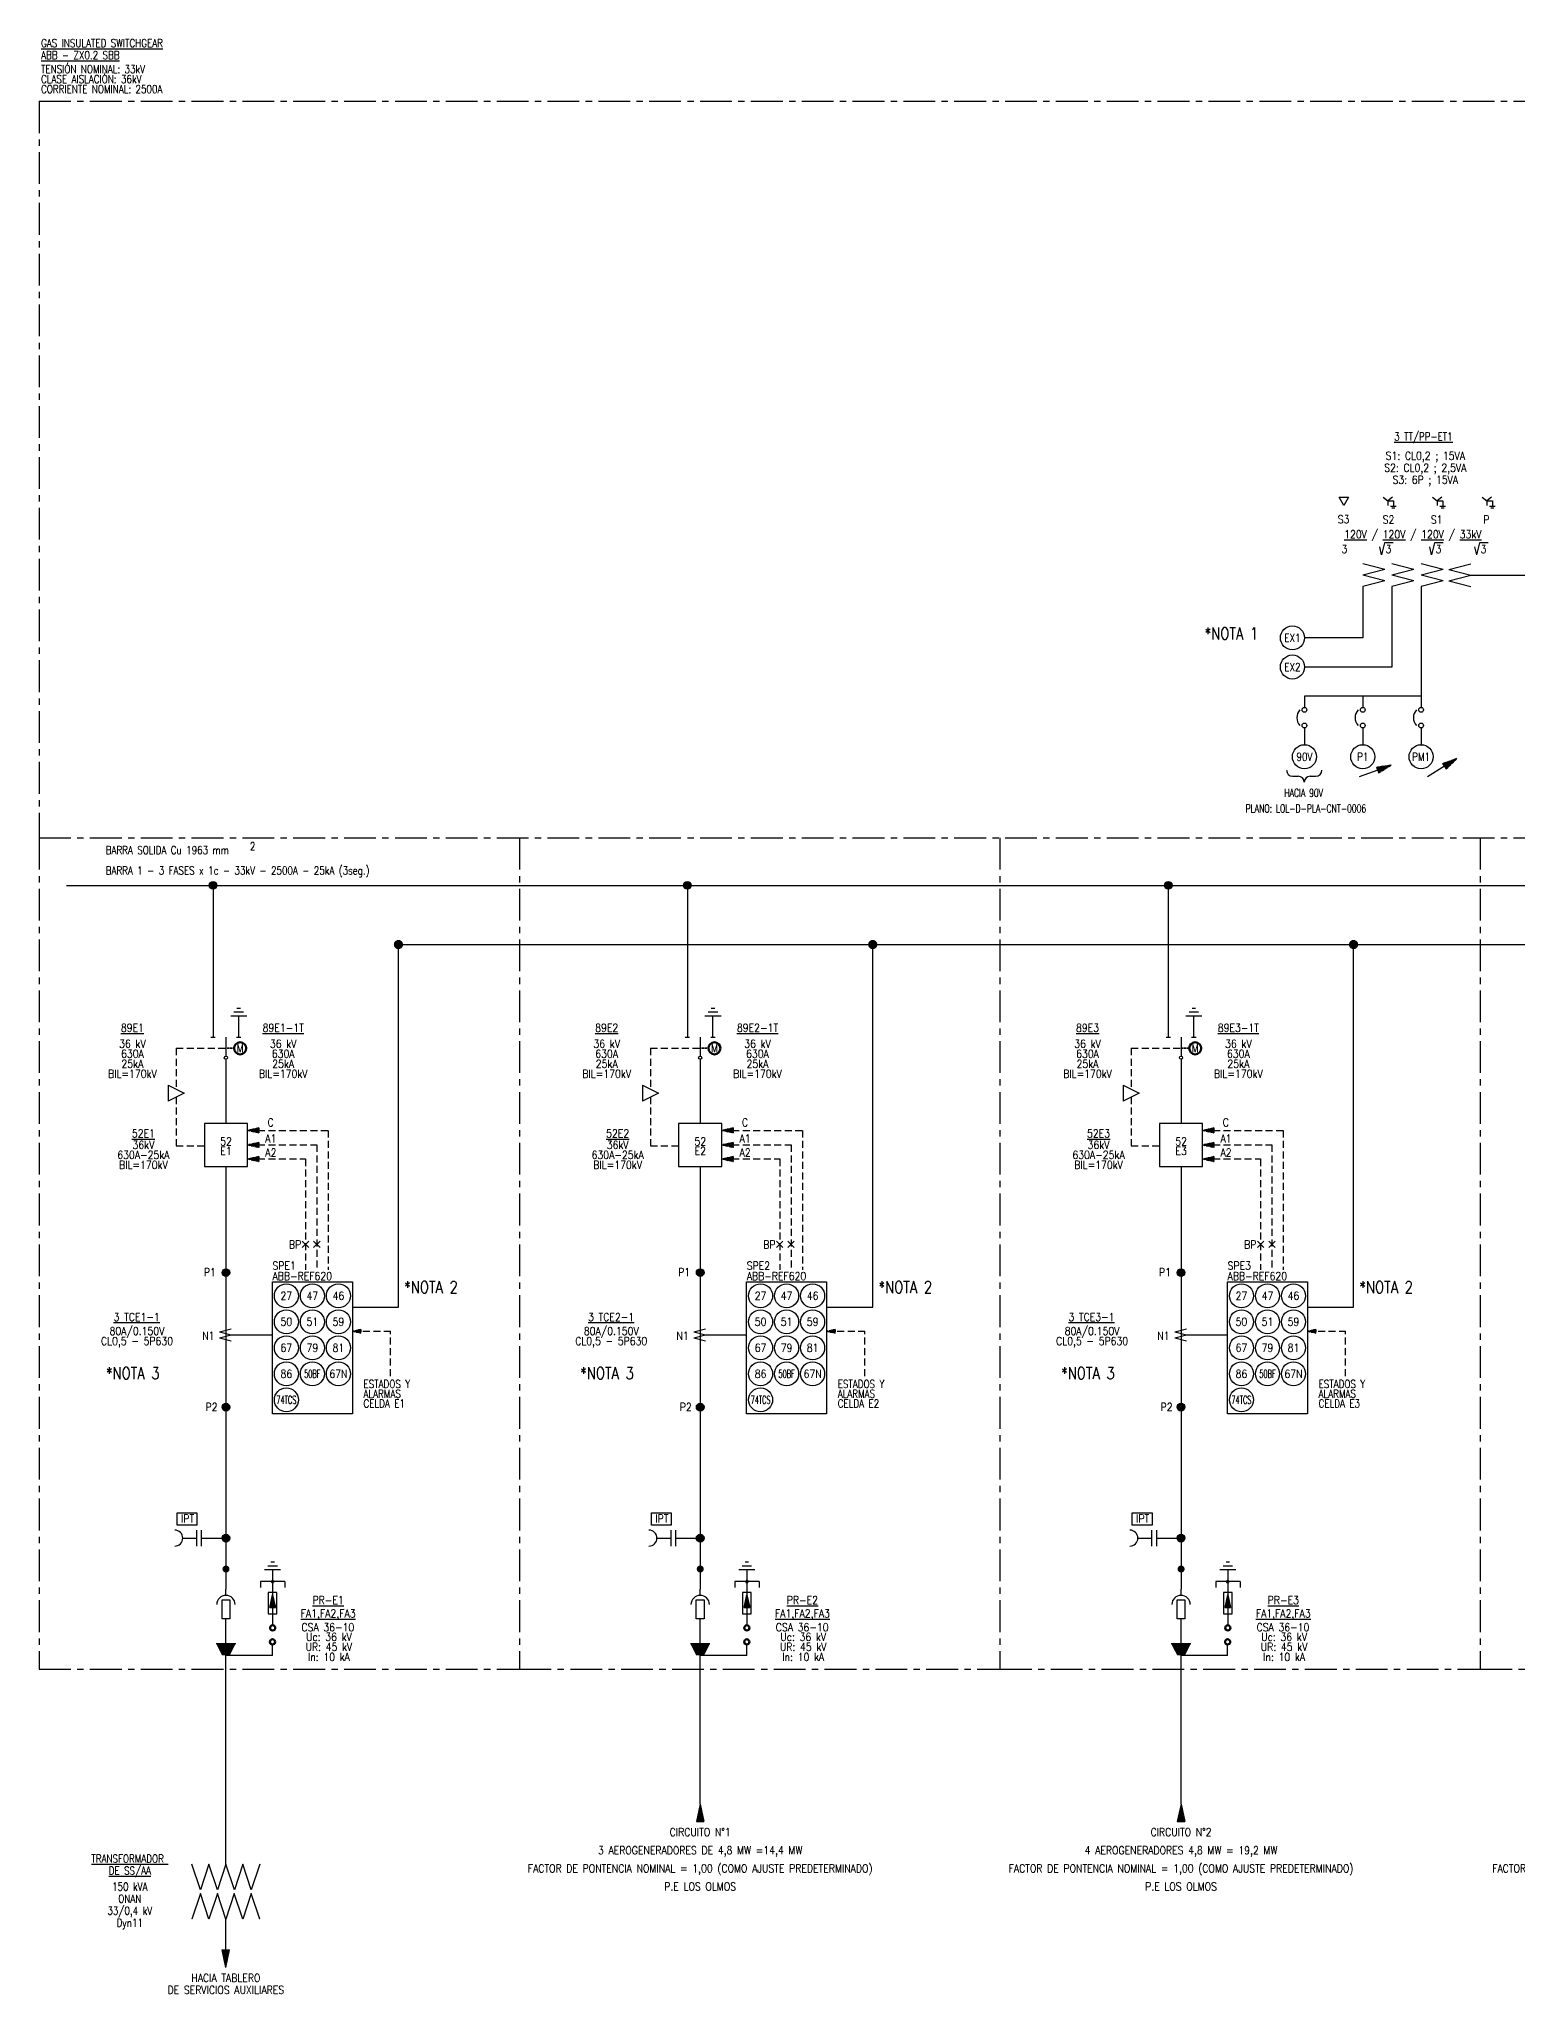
# Model space of a CAD drawing. Header units: millimetres. Extents: x 235627 to 238135, y 101989 to 102524.
# Drawn here: x 237295.4 to 237664.8, y 101988.7 to 102477.2 of the extents above; entities that cross this region are included whole.
import ezdxf
from ezdxf.enums import TextEntityAlignment as Align

# ---------------------------------------------------------------- set-up
doc = ezdxf.new("R2010")
doc.units = ezdxf.units.MM
doc.linetypes.add('CENTER', pattern=[50.8, 31.75, -6.35, 6.35, -6.35])
doc.linetypes.add('HIDDEN', pattern=[0.375, 0.25, -0.125])
for name, color, linetype in [('01-Formato', 4, 'Continuous'), ('02 TITULOS', 3, 'Continuous'), ('03 TEXTOS', 7, 'Continuous'), ('Cable', 1, 'Continuous'), ('DATOS', 3, 'Continuous'), ('E-Nivel-066Kv', 52, 'Continuous'), ('EL-Simbolos', 3, 'Continuous'), ('SEÑAL', 1, 'HIDDEN'), ('T-Perímetros', 7, 'Continuous'), ('TEXTO 1', 1, 'Continuous')]:
    doc.layers.add(name, color=color, linetype=linetype)
doc.layers.add('E_TIP', color=3, linetype='Continuous', lineweight=35)
doc.layers.add('EL-Nivel-220Kv', color=84, linetype='Continuous', lineweight=60)
doc.styles.add('ROMANS', font='romans.shx', dxfattribs={"width": 0.8, "height": 2})

# ---------------------------------------------------------------- blocks, each defined once
blk = doc.blocks.new('Flecha')
blk.add_hatch(color=256).paths.add_polyline_path([(0, 1.66), (-0.36, 0), (0.36, 0)])
for p, q in [((0, 1.66), (-0.36, 0)), ((-0.36, 0), (0.36, 0)), ((0, 1.66), (0.36, 0))]:
    blk.add_line(p, q)
blk = doc.blocks.new('InterruptorUni')
blk.add_lwpolyline([(-7.67, -7.92), (7.33, -7.92), (7.33, 7.08), (-7.67, 7.08)], close=True)

msp = doc.modelspace()

# ---------------------------------------------------------------- hatches: boundary and pattern name
at = {"linetype": 'HIDDEN', "ltscale": 2.5}
for points in [[(237347.45, 102204.48), (237350.28, 102203.86), (237350.28, 102205.09)], [(237465.92, 102204.48), (237468.75, 102203.86), (237468.75, 102205.09)], [(237586.03, 102204.48), (237588.86, 102203.86), (237588.86, 102205.09)], [(237347.45, 102200.85), (237350.28, 102200.23), (237350.28, 102201.45)], [(237347.45, 102197.33), (237350.28, 102196.71), (237350.28, 102197.93)], [(237465.92, 102200.85), (237468.75, 102200.23), (237468.75, 102201.45)], [(237465.92, 102197.33), (237468.75, 102196.71), (237468.75, 102197.93)], [(237586.03, 102200.85), (237588.86, 102200.23), (237588.86, 102201.45)], [(237586.03, 102197.33), (237588.86, 102196.71), (237588.86, 102197.93)], [(237373.68, 102154.29), (237375.8, 102153.82), (237375.8, 102154.74)], [(237492.14, 102154.29), (237494.26, 102153.82), (237494.26, 102154.74)], [(237492.14, 102154.29), (237494.26, 102153.82), (237494.26, 102154.74)], [(237612.25, 102154.29), (237614.37, 102153.82), (237614.37, 102154.74)], [(237612.25, 102154.29), (237614.37, 102153.82), (237614.37, 102154.74)]]:
    msp.add_hatch(color=1, dxfattribs=at).paths.add_polyline_path(points)
at = {"layer": 'EL-Simbolos'}
h = msp.add_hatch(color=256, dxfattribs=at)
h.dxf.hatch_style = 1
h.paths.add_polyline_path([(237337.92, 102265.71), (237339.84, 102265.71, 1)])
h.paths.add_polyline_path([(237339.84, 102265.71), (237337.92, 102265.71, 1)])
h = msp.add_hatch(color=256, dxfattribs=at)
h.dxf.hatch_style = 1
h.paths.add_polyline_path([(237456.39, 102265.71), (237458.31, 102265.71, 1)])
h.paths.add_polyline_path([(237458.31, 102265.71), (237456.39, 102265.71, 1)])
h = msp.add_hatch(color=256, dxfattribs=at)
h.dxf.hatch_style = 1
h.paths.add_polyline_path([(237576.5, 102265.71), (237578.42, 102265.71, 1)])
h.paths.add_polyline_path([(237578.42, 102265.71), (237576.5, 102265.71, 1)])
h = msp.add_hatch(color=256, dxfattribs=at)
h.dxf.hatch_style = 1
h.paths.add_polyline_path([(237341.12, 102168.95), (237343.04, 102168.95, 1)])
h.paths.add_polyline_path([(237343.04, 102168.95), (237341.12, 102168.95, 1)])
h = msp.add_hatch(color=256, dxfattribs=at)
h.dxf.hatch_style = 1
h.paths.add_polyline_path([(237459.59, 102168.95), (237461.51, 102168.95, 1)])
h.paths.add_polyline_path([(237461.51, 102168.95), (237459.59, 102168.95, 1)])
h = msp.add_hatch(color=256, dxfattribs=at)
h.dxf.hatch_style = 1
h.paths.add_polyline_path([(237579.7, 102168.95), (237581.62, 102168.95, 1)])
h.paths.add_polyline_path([(237581.62, 102168.95), (237579.7, 102168.95, 1)])
h = msp.add_hatch(color=256, dxfattribs=at)
h.dxf.hatch_style = 1
h.paths.add_polyline_path([(237341.12, 102135.32), (237343.04, 102135.32, 1)])
h.paths.add_polyline_path([(237343.04, 102135.32), (237341.12, 102135.32, 1)])
h = msp.add_hatch(color=256, dxfattribs=at)
h.dxf.hatch_style = 1
h.paths.add_polyline_path([(237459.59, 102135.32), (237461.51, 102135.32, 1)])
h.paths.add_polyline_path([(237461.51, 102135.32), (237459.59, 102135.32, 1)])
h = msp.add_hatch(color=256, dxfattribs=at)
h.dxf.hatch_style = 1
h.paths.add_polyline_path([(237579.7, 102135.32), (237581.62, 102135.32, 1)])
h.paths.add_polyline_path([(237581.62, 102135.32), (237579.7, 102135.32, 1)])
h = msp.add_hatch(color=256, dxfattribs=at)
h.dxf.hatch_style = 1
h.paths.add_polyline_path([(237341.12, 102102.59), (237343.04, 102102.59, 1)])
h.paths.add_polyline_path([(237343.04, 102102.59), (237341.12, 102102.59, 1)])
h = msp.add_hatch(color=256, dxfattribs=at)
h.dxf.hatch_style = 1
h.paths.add_polyline_path([(237459.59, 102102.59), (237461.51, 102102.59, 1)])
h.paths.add_polyline_path([(237461.51, 102102.59), (237459.59, 102102.59, 1)])
h = msp.add_hatch(color=256, dxfattribs=at)
h.dxf.hatch_style = 1
h.paths.add_polyline_path([(237579.7, 102102.59), (237581.62, 102102.59, 1)])
h.paths.add_polyline_path([(237581.62, 102102.59), (237579.7, 102102.59, 1)])
h = msp.add_hatch(color=256, dxfattribs=at)
h.dxf.hatch_style = 1
edge = h.paths.add_edge_path()
edge.add_arc((237342.1, 102094.87), 0.886, 180, 540)
h = msp.add_hatch(color=256, dxfattribs=at)
h.dxf.hatch_style = 1
edge = h.paths.add_edge_path()
edge.add_arc((237460.57, 102094.87), 0.886, 180, 540)
h = msp.add_hatch(color=256, dxfattribs=at)
h.dxf.hatch_style = 1
edge = h.paths.add_edge_path()
edge.add_arc((237580.68, 102094.87), 0.886, 180, 540)
for points in [[(237353.76, 102088.45), (237354.46, 102085.25), (237353.07, 102085.25)], [(237472.22, 102088.45), (237472.93, 102085.25), (237471.54, 102085.25)], [(237592.33, 102088.45), (237593.04, 102085.25), (237591.65, 102085.25)]]:
    msp.add_hatch(color=256, dxfattribs=at).paths.add_polyline_path(points)
h = msp.add_hatch(color=256, dxfattribs=at)
h.dxf.hatch_style = 1
h.paths.add_polyline_path([(237343.05, 102073.28), (237341.11, 102073.28), (237339.63, 102076.22), (237344.52, 102076.22)])
h = msp.add_hatch(color=256, dxfattribs=at)
h.dxf.hatch_style = 1
h.paths.add_polyline_path([(237461.51, 102073.28), (237459.58, 102073.28), (237458.1, 102076.22), (237462.99, 102076.22)])
h = msp.add_hatch(color=256, dxfattribs=at)
h.dxf.hatch_style = 1
h.paths.add_polyline_path([(237581.62, 102073.28), (237579.69, 102073.28), (237578.21, 102076.22), (237583.1, 102076.22)])
at = {"layer": 'SEÑAL', "linetype": 'HIDDEN', "ltscale": 2.5}
for points in [[(237633.15, 102295.73), (237629.56, 102295.24), (237630.09, 102293.8)], [(237649.48, 102297.37), (237646.08, 102296.14), (237646.9, 102294.84)]]:
    msp.add_hatch(color=1, dxfattribs=at).paths.add_polyline_path(points)

# ---------------------------------------------------------------- linework, layer by layer
at = {"color": 1, "linetype": 'HIDDEN', "ltscale": 2.5}
for points in [[(237347.45, 102204.48), (237350.28, 102203.86), (237350.28, 102205.09), (237347.45, 102204.48)], [(237350.28, 102203.86), (237347.45, 102204.48), (237350.28, 102205.09), (237350.28, 102203.86)], [(237465.92, 102204.48), (237468.75, 102203.86), (237468.75, 102205.09), (237465.92, 102204.48)], [(237468.75, 102203.86), (237465.92, 102204.48), (237468.75, 102205.09), (237468.75, 102203.86)], [(237586.03, 102204.48), (237588.86, 102203.86), (237588.86, 102205.09), (237586.03, 102204.48)], [(237588.86, 102203.86), (237586.03, 102204.48), (237588.86, 102205.09), (237588.86, 102203.86)], [(237347.45, 102200.85), (237350.28, 102200.23), (237350.28, 102201.45), (237347.45, 102200.85)], [(237350.28, 102200.23), (237347.45, 102200.85), (237350.28, 102201.45), (237350.28, 102200.23)], [(237347.45, 102197.33), (237350.28, 102196.71), (237350.28, 102197.93), (237347.45, 102197.33)], [(237350.28, 102196.71), (237347.45, 102197.33), (237350.28, 102197.93), (237350.28, 102196.71)], [(237465.92, 102200.85), (237468.75, 102200.23), (237468.75, 102201.45), (237465.92, 102200.85)], [(237468.75, 102200.23), (237465.92, 102200.85), (237468.75, 102201.45), (237468.75, 102200.23)], [(237465.92, 102197.33), (237468.75, 102196.71), (237468.75, 102197.93), (237465.92, 102197.33)], [(237468.75, 102196.71), (237465.92, 102197.33), (237468.75, 102197.93), (237468.75, 102196.71)], [(237586.03, 102200.85), (237588.86, 102200.23), (237588.86, 102201.45), (237586.03, 102200.85)], [(237588.86, 102200.23), (237586.03, 102200.85), (237588.86, 102201.45), (237588.86, 102200.23)], [(237586.03, 102197.33), (237588.86, 102196.71), (237588.86, 102197.93), (237586.03, 102197.33)], [(237588.86, 102196.71), (237586.03, 102197.33), (237588.86, 102197.93), (237588.86, 102196.71)], [(237373.68, 102154.29), (237375.8, 102153.82), (237375.8, 102154.74), (237373.68, 102154.29)], [(237375.8, 102153.82), (237373.68, 102154.29), (237375.8, 102154.74), (237375.8, 102153.82)], [(237492.14, 102154.29), (237494.26, 102153.82), (237494.26, 102154.74), (237492.14, 102154.29)], [(237494.26, 102153.82), (237492.14, 102154.29), (237494.26, 102154.74), (237494.26, 102153.82)], [(237492.14, 102154.29), (237494.26, 102153.82), (237494.26, 102154.74), (237492.14, 102154.29)], [(237494.26, 102153.82), (237492.14, 102154.29), (237494.26, 102154.74), (237494.26, 102153.82)], [(237612.25, 102154.29), (237614.37, 102153.82), (237614.37, 102154.74), (237612.25, 102154.29)], [(237614.37, 102153.82), (237612.25, 102154.29), (237614.37, 102154.74), (237614.37, 102153.82)], [(237612.25, 102154.29), (237614.37, 102153.82), (237614.37, 102154.74), (237612.25, 102154.29)], [(237614.37, 102153.82), (237612.25, 102154.29), (237614.37, 102154.74), (237614.37, 102153.82)]]:
    msp.add_lwpolyline(points, dxfattribs=at)
at = {"layer": '01-Formato'}
for p, q in [((237608.52, 102292.98), (237609.94, 102292.98)), ((237612.94, 102292.98), (237614.37, 102292.98))]:
    msp.add_line(p, q, dxfattribs=at)
for centre, start, end in [((237608.52, 102294.48), 180, 270), ((237609.94, 102291.48), 0, 90), ((237612.94, 102291.48), 90, 180), ((237614.37, 102294.48), 270, 0)]:
    msp.add_arc(centre, 1.5, start, end, dxfattribs=at)
at = {"layer": '03 TEXTOS'}
for p, q in [((237630.76, 102348.32), (237630.28, 102350.34)), ((237631.5, 102351.31), (237630.75, 102348.32)), ((237633.65, 102351.31), (237631.5, 102351.31)), ((237643.26, 102348.32), (237642.78, 102350.34)), ((237644, 102351.31), (237643.25, 102348.32)), ((237646.15, 102351.31), (237644, 102351.31)), ((237654.51, 102348.32), (237654.03, 102350.34)), ((237655.25, 102351.31), (237654.5, 102348.32)), ((237657.4, 102351.31), (237655.25, 102351.31))]:
    msp.add_line(p, q, dxfattribs=at)
at = {"layer": 'Cable', "linetype": 'ByBlock'}
for p, q in [((237620.15, 102362.73), (237622.47, 102362.74)), ((237621.31, 102360.61), (237620.15, 102362.73)), ((237622.47, 102362.74), (237621.31, 102360.61)), ((237626.05, 102340.39), (237626.05, 102327.55)), ((237633.33, 102340.39), (237633.33, 102320.27)), ((237640.62, 102340.39), (237640.62, 102310.16)), ((237626.05, 102327.55), (237611.48, 102327.55)), ((237633.33, 102320.27), (237611.48, 102320.27)), ((237640.62, 102312.98), (237611.48, 102312.98)), ((237611.48, 102312.98), (237611.48, 102310.16)), ((237626.05, 102312.98), (237626.05, 102310.16)), ((237611.48, 102305.06), (237611.48, 102300.85)), ((237626.05, 102305.06), (237626.05, 102300.85)), ((237640.62, 102305.06), (237640.62, 102300.85)), ((237385.18, 102250.92), (238095.96, 102250.92)), ((237385.18, 102160.29), (237385.18, 102250.92)), ((237503.64, 102160.29), (237503.64, 102250.92)), ((237623.75, 102160.29), (237623.75, 102250.92)), ((237373.68, 102160.29), (237385.18, 102160.29)), ((237492.14, 102160.29), (237503.64, 102160.29)), ((237612.25, 102160.29), (237623.75, 102160.29)), ((237343.42, 102153.41), (237353.68, 102153.41)), ((237461.89, 102153.41), (237472.14, 102153.41)), ((237582, 102153.41), (237592.25, 102153.41))]:
    msp.add_line(p, q, dxfattribs=at)
at = {"layer": 'Cable'}
for p, q in [((237632.29, 102361.79), (237632.29, 102360.61)), ((237632.29, 102361.79), (237633.69, 102361.79)), ((237632.95, 102360.45), (237634.43, 102360.45)), ((237633.33, 102360.07), (237634.05, 102360.07)), ((237633.69, 102361.79), (237633.69, 102360.45)), ((237644.62, 102361.79), (237644.62, 102360.61)), ((237644.62, 102361.79), (237646.02, 102361.79)), ((237645.29, 102360.45), (237646.76, 102360.45)), ((237645.66, 102360.07), (237646.39, 102360.07)), ((237646.02, 102361.79), (237646.02, 102360.45)), ((237657.01, 102361.79), (237657.01, 102360.61)), ((237657.01, 102361.79), (237658.42, 102361.79)), ((237657.68, 102360.45), (237659.15, 102360.45)), ((237658.05, 102360.07), (237658.78, 102360.07)), ((237658.42, 102361.79), (237658.42, 102360.45))]:
    msp.add_line(p, q, dxfattribs=at)
at = {"layer": 'Cable', "linetype": 'HIDDEN', "lineweight": 35}
for p, q in [((237344.12, 102224.99), (237342.08, 102224.99)), ((237462.59, 102224.99), (237460.55, 102224.99)), ((237582.7, 102224.99), (237580.66, 102224.99))]:
    msp.add_line(p, q, dxfattribs=at)
at = {"layer": 'Cable'}
for points in [[(237631.13, 102362.73), (237632.29, 102361.79)], [(237633.45, 102362.74), (237632.29, 102361.79)], [(237643.46, 102362.73), (237644.62, 102361.79)], [(237645.78, 102362.74), (237644.62, 102361.79)], [(237655.85, 102362.73), (237657.01, 102361.79)], [(237658.18, 102362.74), (237657.01, 102361.79)]]:
    msp.add_lwpolyline(points, dxfattribs=at)
at = {"layer": 'E-Nivel-066Kv'}
for p, q in [((237653.04, 102343.21), (237730.65, 102343.21)), ((237353.76, 102094.67), (237353.76, 102088.98)), ((237472.22, 102094.67), (237472.22, 102088.98)), ((237592.33, 102094.67), (237592.33, 102088.98)), ((237353.76, 102088.98), (237353.76, 102083.66)), ((237472.22, 102088.98), (237472.22, 102083.66)), ((237592.33, 102088.98), (237592.33, 102083.66)), ((237353.76, 102083.66), (237353.76, 102080.82)), ((237472.22, 102083.66), (237472.22, 102080.82)), ((237592.33, 102083.66), (237592.33, 102080.82)), ((237353.72, 102073.24), (237342.08, 102073.24)), ((237472.19, 102073.24), (237460.55, 102073.24)), ((237592.3, 102073.24), (237580.66, 102073.24))]:
    msp.add_line(p, q, dxfattribs=at)
at = {"layer": 'E-Nivel-066Kv', "color": 5}
msp.add_line((237302.25, 102265.71), (238122.38, 102265.71), dxfattribs=at)
at = {"layer": 'E-Nivel-066Kv', "lineweight": 30}
for p, q in [((237338.88, 102265.71), (237338.88, 102227.77)), ((237457.35, 102265.71), (237457.35, 102227.77)), ((237577.46, 102265.71), (237577.46, 102227.77)), ((237345.28, 102227.77), (237345.28, 102233.03)), ((237463.75, 102227.77), (237463.75, 102233.03)), ((237583.86, 102227.77), (237583.86, 102233.03)), ((237342.08, 102227.77), (237342.08, 102223.05)), ((237460.55, 102227.77), (237460.55, 102223.05)), ((237580.66, 102227.77), (237580.66, 102223.05)), ((237342.08, 102222.26), (237342.08, 102206.22)), ((237460.55, 102222.26), (237460.55, 102206.22)), ((237580.66, 102222.26), (237580.66, 102206.22))]:
    msp.add_line(p, q, dxfattribs=at)
at = {"layer": 'E-Nivel-066Kv', "ltscale": 0.25}
for p, q in [((237342.08, 102195.47), (237342.08, 102089.88)), ((237460.55, 102195.47), (237460.55, 102089.88)), ((237580.66, 102195.47), (237580.66, 102089.88)), ((237342.08, 102021.1), (237342.08, 102082.43)), ((237460.55, 102036.13), (237460.55, 102082.43)), ((237580.66, 102036.13), (237580.66, 102082.43)), ((237353.72, 102073.24), (237353.72, 102076.02)), ((237472.19, 102073.24), (237472.19, 102076.02)), ((237592.3, 102073.24), (237592.3, 102076.02)), ((237342.07, 101999.7), (237342.07, 102007.41))]:
    msp.add_line(p, q, dxfattribs=at)
at = {"layer": 'E-Nivel-066Kv', "lineweight": 30}
for points in [[(237338.34, 102227.77), (237339.42, 102227.77)], [(237344.74, 102227.77), (237345.82, 102227.77)], [(237456.8, 102227.77), (237457.89, 102227.77)], [(237463.2, 102227.77), (237464.29, 102227.77)], [(237576.91, 102227.77), (237578, 102227.77)], [(237583.31, 102227.77), (237584.4, 102227.77)]]:
    msp.add_lwpolyline(points, dxfattribs=at)
at = {"layer": 'E-Nivel-066Kv'}
for points in [[(237331.29, 102102.59), (237334.74, 102102.59)], [(237335.94, 102102.59), (237342.08, 102102.59)], [(237449.76, 102102.59), (237453.2, 102102.59)], [(237454.4, 102102.59), (237460.55, 102102.59)], [(237569.87, 102102.59), (237573.31, 102102.59)], [(237574.51, 102102.59), (237580.66, 102102.59)]]:
    msp.add_lwpolyline(points, dxfattribs=at)
at = {"layer": 'E-Nivel-066Kv', "lineweight": 30}
for centre in [(237342.08, 102222.65), (237460.55, 102222.65), (237580.66, 102222.65)]:
    msp.add_circle(centre, 0.393, dxfattribs=at)
at = {"layer": 'E_TIP', "linetype": 'ByBlock'}
msp.add_line((237611.44, 102291.85), (237611.44, 102291.85), dxfattribs=at)
at = {"layer": 'EL-Nivel-220Kv', "flags": 128}
for points in [[(237353.76, 102091.96, -1), (237353.76, 102091.51, -1)], [(237472.22, 102091.96, -1), (237472.22, 102091.51, -1)], [(237592.33, 102091.96, -1), (237592.33, 102091.51, -1)]]:
    msp.add_lwpolyline(points, format="xyb", close=True, dxfattribs=at)
at = {"layer": 'EL-Nivel-220Kv'}
for centre in [(237353.76, 102080.17), (237472.22, 102080.17), (237592.33, 102080.17), (237353.72, 102076.67), (237472.19, 102076.67), (237592.3, 102076.67)]:
    msp.add_circle(centre, 0.649, dxfattribs=at)
at = {"layer": 'EL-Simbolos'}
for p, q in [((237631.53, 102344.61), (237626.05, 102346.02)), ((237631.53, 102344.61), (237626.05, 102343.21)), ((237638.82, 102344.61), (237633.33, 102346.02)), ((237638.82, 102344.61), (237633.33, 102343.21)), ((237646.1, 102344.61), (237640.62, 102346.02)), ((237646.1, 102344.61), (237640.62, 102343.21)), ((237647.55, 102344.61), (237653.04, 102346.02)), ((237647.55, 102344.61), (237653.04, 102343.21)), ((237631.53, 102341.8), (237626.05, 102343.21)), ((237631.53, 102341.8), (237626.05, 102340.39)), ((237638.82, 102341.8), (237633.33, 102343.21)), ((237638.82, 102341.8), (237633.33, 102340.39)), ((237646.1, 102341.8), (237640.62, 102343.21)), ((237646.1, 102341.8), (237640.62, 102340.39)), ((237647.55, 102341.8), (237653.04, 102343.21)), ((237647.55, 102341.8), (237653.04, 102340.39)), ((237327.66, 102215.81), (237331.66, 102213.81)), ((237331.66, 102213.81), (237327.66, 102211.81)), ((237446.12, 102215.81), (237450.12, 102213.81)), ((237450.12, 102213.81), (237446.12, 102211.81)), ((237566.23, 102215.81), (237570.23, 102213.81)), ((237570.23, 102213.81), (237566.23, 102211.81)), ((237361.15, 102175.18), (237362.76, 102176.8)), ((237362.76, 102175.18), (237361.15, 102176.8)), ((237363.98, 102175.18), (237365.6, 102176.8)), ((237365.6, 102175.18), (237363.98, 102176.8)), ((237479.61, 102175.18), (237481.23, 102176.8)), ((237481.23, 102175.18), (237479.61, 102176.8)), ((237482.45, 102175.18), (237484.06, 102176.8)), ((237484.06, 102175.18), (237482.45, 102176.8)), ((237599.72, 102175.18), (237601.34, 102176.8)), ((237601.34, 102175.18), (237599.72, 102176.8)), ((237602.56, 102175.18), (237604.17, 102176.8)), ((237604.17, 102175.18), (237602.56, 102176.8)), ((237340.5, 102154.16), (237343.42, 102154.91)), ((237340.5, 102154.16), (237343.42, 102153.41)), ((237458.96, 102154.16), (237461.89, 102154.91)), ((237458.96, 102154.16), (237461.89, 102153.41)), ((237579.07, 102154.16), (237582, 102154.91)), ((237579.07, 102154.16), (237582, 102153.41)), ((237340.5, 102152.65), (237343.42, 102153.41)), ((237340.5, 102152.65), (237343.42, 102151.9)), ((237458.96, 102152.65), (237461.89, 102153.41)), ((237458.96, 102152.65), (237461.89, 102151.9)), ((237579.07, 102152.65), (237582, 102153.41)), ((237579.07, 102152.65), (237582, 102151.9)), ((237354.93, 102095.62), (237352.58, 102095.62)), ((237354.19, 102096.57), (237353.32, 102096.57)), ((237473.4, 102095.62), (237471.05, 102095.62)), ((237472.66, 102096.57), (237471.79, 102096.57)), ((237593.51, 102095.62), (237591.16, 102095.62)), ((237592.77, 102096.57), (237591.9, 102096.57)), ((237350.76, 102091.74), (237350.76, 102090.24)), ((237356.83, 102091.74), (237350.76, 102091.74)), ((237355.76, 102094.67), (237351.76, 102094.67)), ((237356.83, 102091.74), (237356.83, 102090.24)), ((237469.22, 102091.74), (237469.22, 102090.24)), ((237475.3, 102091.74), (237469.22, 102091.74)), ((237474.22, 102094.67), (237470.22, 102094.67)), ((237475.3, 102091.74), (237475.3, 102090.24)), ((237589.33, 102091.74), (237589.33, 102090.24)), ((237595.41, 102091.74), (237589.33, 102091.74)), ((237594.33, 102094.67), (237590.33, 102094.67)), ((237595.41, 102091.74), (237595.41, 102090.24)), ((237343.05, 102087.16), (237343.05, 102082.43)), ((237354.84, 102083.66), (237354.84, 102088.98)), ((237461.51, 102087.16), (237461.51, 102082.43)), ((237473.31, 102083.66), (237473.31, 102088.98)), ((237581.62, 102087.16), (237581.62, 102082.43)), ((237593.42, 102083.66), (237593.42, 102088.98)), ((237344.52, 102076.22), (237339.63, 102076.22)), ((237462.99, 102076.22), (237458.1, 102076.22)), ((237583.1, 102076.22), (237578.21, 102076.22))]:
    msp.add_line(p, q, dxfattribs=at)
at = {"layer": 'EL-Simbolos', "lineweight": 30}
for p, q in [((237347.28, 102233.03), (237343.28, 102233.03)), ((237346.45, 102233.98), (237344.1, 102233.98)), ((237345.71, 102234.93), (237344.84, 102234.93)), ((237465.75, 102233.03), (237461.75, 102233.03)), ((237464.92, 102233.98), (237462.57, 102233.98)), ((237464.18, 102234.93), (237463.31, 102234.93)), ((237585.86, 102233.03), (237581.86, 102233.03)), ((237585.03, 102233.98), (237582.68, 102233.98)), ((237584.29, 102234.93), (237583.42, 102234.93))]:
    msp.add_line(p, q, dxfattribs=at)
at = {"layer": 'EL-Simbolos', "ltscale": 0.25}
for p, q in [((237342.08, 102088.28), (237342.08, 102089.88)), ((237460.55, 102088.28), (237460.55, 102089.88)), ((237580.66, 102088.28), (237580.66, 102089.88))]:
    msp.add_line(p, q, dxfattribs=at)
at = {"layer": 'EL-Simbolos', "const_width": 1.15}
for points in [[(237385.75, 102250.92, 1), (237384.6, 102250.92, 1)], [(237504.22, 102250.92, 1), (237503.07, 102250.92, 1)], [(237624.33, 102250.92, 1), (237623.18, 102250.92, 1)]]:
    msp.add_lwpolyline(points, format="xyb", close=True, dxfattribs=at)
at = {"layer": 'EL-Simbolos'}
for points in [[(237327.66, 102215.81), (237327.66, 102211.81)], [(237446.12, 102215.81), (237446.12, 102211.81)], [(237566.23, 102215.81), (237566.23, 102211.81)], [(237334.74, 102104.59), (237334.74, 102100.59)], [(237335.94, 102104.59), (237335.94, 102100.59)], [(237453.2, 102104.59), (237453.2, 102100.59)], [(237454.4, 102104.59), (237454.4, 102100.59)], [(237573.31, 102104.59), (237573.31, 102100.59)], [(237574.51, 102104.59), (237574.51, 102100.59)], [(237353.76, 102088.45), (237354.46, 102085.25), (237353.07, 102085.25), (237353.76, 102088.45)], [(237354.46, 102085.25), (237353.76, 102088.45), (237353.07, 102085.25), (237354.46, 102085.25)], [(237472.22, 102088.45), (237472.93, 102085.25), (237471.54, 102085.25), (237472.22, 102088.45)], [(237472.93, 102085.25), (237472.22, 102088.45), (237471.54, 102085.25), (237472.93, 102085.25)], [(237592.33, 102088.45), (237593.04, 102085.25), (237591.65, 102085.25), (237592.33, 102088.45)], [(237593.04, 102085.25), (237592.33, 102088.45), (237591.65, 102085.25), (237593.04, 102085.25)], [(237350.55, 102021.1), (237350.55, 102021.1), (237350.55, 102021.1), (237350.55, 102021.1), (237348.43, 102014.75), (237346.31, 102021.1), (237344.2, 102014.75), (237342.08, 102021.1), (237339.96, 102014.75), (237337.85, 102021.1), (237335.73, 102014.75), (237333.61, 102021.1), (237333.61, 102021.1)], [(237350.53, 102007.41), (237350.53, 102007.41), (237350.53, 102007.41), (237350.53, 102007.41), (237348.42, 102013.76), (237346.3, 102007.41), (237344.18, 102013.76), (237342.07, 102007.41), (237339.95, 102013.76), (237337.83, 102007.41), (237335.72, 102013.76), (237333.6, 102007.41), (237333.6, 102007.41)]]:
    msp.add_lwpolyline(points, dxfattribs=at)
for points in [[(237353.68, 102166.65), (237373.68, 102166.65), (237373.68, 102133.65), (237353.68, 102133.65)], [(237472.14, 102166.65), (237492.14, 102166.65), (237492.14, 102133.65), (237472.14, 102133.65)], [(237592.25, 102166.65), (237612.25, 102166.65), (237612.25, 102133.65), (237592.25, 102133.65)], [(237343.05, 102082.43), (237341.11, 102082.43), (237341.11, 102087.16), (237343.05, 102087.16)], [(237354.84, 102088.98), (237352.67, 102088.98), (237352.67, 102083.66), (237354.84, 102083.66)], [(237461.51, 102082.43), (237459.58, 102082.43), (237459.58, 102087.16), (237461.51, 102087.16)], [(237473.31, 102088.98), (237471.13, 102088.98), (237471.13, 102083.66), (237473.31, 102083.66)], [(237581.62, 102082.43), (237579.69, 102082.43), (237579.69, 102087.16), (237581.62, 102087.16)], [(237593.42, 102088.98), (237591.24, 102088.98), (237591.24, 102083.66), (237593.42, 102083.66)]]:
    msp.add_lwpolyline(points, close=True, dxfattribs=at)
at = {"layer": 'EL-Simbolos', "color": 1}
for points in [[(237329.91, 102108.9), (237334.85, 102108.9), (237334.85, 102105.81), (237329.91, 102105.81)], [(237448.38, 102108.9), (237453.32, 102108.9), (237453.32, 102105.81), (237448.38, 102105.81)], [(237568.49, 102108.9), (237573.43, 102108.9), (237573.43, 102105.81), (237568.49, 102105.81)]]:
    msp.add_lwpolyline(points, close=True, dxfattribs=at)
at = {"layer": 'EL-Simbolos'}
for centre, radius in [((237608.48, 102327.55), 3), ((237608.48, 102320.27), 3), ((237611.48, 102309.56), 0.599), ((237626.05, 102309.56), 0.599), ((237640.62, 102309.56), 0.599), ((237611.48, 102305.66), 0.599), ((237626.05, 102305.66), 0.599), ((237640.62, 102305.66), 0.599), ((237611.48, 102297.85), 3), ((237626.05, 102297.85), 3), ((237640.62, 102297.85), 3), ((237338.88, 102265.71), 0.96), ((237457.35, 102265.71), 0.96), ((237577.46, 102265.71), 0.96), ((237342.08, 102168.95), 0.96), ((237460.55, 102168.95), 0.96), ((237580.66, 102168.95), 0.96), ((237357.18, 102163.15), 3), ((237363.68, 102163.15), 3), ((237370.18, 102163.15), 3), ((237475.64, 102163.15), 3), ((237482.14, 102163.15), 3), ((237488.64, 102163.15), 3), ((237595.75, 102163.15), 3), ((237602.25, 102163.15), 3), ((237608.75, 102163.15), 3), ((237357.18, 102156.65), 3), ((237363.68, 102156.65), 3), ((237370.18, 102156.65), 3), ((237475.64, 102156.65), 3), ((237482.14, 102156.65), 3), ((237488.64, 102156.65), 3), ((237595.75, 102156.65), 3), ((237602.25, 102156.65), 3), ((237608.75, 102156.65), 3), ((237357.18, 102150.15), 3), ((237363.68, 102150.15), 3), ((237370.18, 102150.15), 3), ((237475.64, 102150.15), 3), ((237482.14, 102150.15), 3), ((237488.64, 102150.15), 3), ((237595.75, 102150.15), 3), ((237602.25, 102150.15), 3), ((237608.75, 102150.15), 3), ((237357.18, 102143.65), 3), ((237363.68, 102143.65), 3), ((237370.18, 102143.65), 3), ((237475.64, 102143.65), 3), ((237482.14, 102143.65), 3), ((237488.64, 102143.65), 3), ((237595.75, 102143.65), 3), ((237602.25, 102143.65), 3), ((237608.75, 102143.65), 3), ((237357.18, 102137.15), 3), ((237475.64, 102137.15), 3), ((237595.75, 102137.15), 3), ((237342.08, 102135.32), 0.96), ((237460.55, 102135.32), 0.96), ((237580.66, 102135.32), 0.96), ((237342.08, 102102.59), 0.96), ((237460.55, 102102.59), 0.96), ((237580.66, 102102.59), 0.96)]:
    msp.add_circle(centre, radius, dxfattribs=at)
at = {"layer": 'EL-Simbolos', "lineweight": 50}
for centre in [(237345.63, 102224.99), (237464.1, 102224.99), (237584.21, 102224.99)]:
    msp.add_circle(centre, 1.51, dxfattribs=at)
at = {"layer": 'EL-Simbolos'}
for centre, radius, start, end in [((237612.49, 102307.59), 2.91, 137.84, 222.16), ((237627.06, 102307.59), 2.91, 137.84, 222.16), ((237641.63, 102307.59), 2.91, 137.84, 222.16), ((237329.29, 102102.59), 2, 270, 90), ((237447.76, 102102.59), 2, 270, 90), ((237567.87, 102102.59), 2, 270, 90), ((237342.08, 102085.99), 2.3, 0, 180), ((237460.55, 102085.99), 2.3, 0, 180), ((237580.66, 102085.99), 2.3, 0, 180)]:
    msp.add_arc(centre, radius, start, end, dxfattribs=at)
at = {"layer": 'SEÑAL', "color": 1, "linetype": 'HIDDEN', "ltscale": 7}
for p, q in [((237329.66, 102224.99), (237342.08, 102224.99)), ((237329.66, 102224.99), (237329.66, 102214.81)), ((237448.12, 102224.99), (237460.55, 102224.99)), ((237448.12, 102224.99), (237448.12, 102214.81)), ((237568.23, 102224.99), (237580.66, 102224.99)), ((237568.23, 102224.99), (237568.23, 102214.81)), ((237329.66, 102212.81), (237329.66, 102200.6)), ((237448.12, 102212.81), (237448.12, 102200.6)), ((237568.23, 102212.81), (237568.23, 102200.6)), ((237347.45, 102204.48), (237367.62, 102204.48)), ((237367.62, 102204.48), (237367.62, 102169.62)), ((237465.92, 102204.48), (237486.09, 102204.48)), ((237486.09, 102204.48), (237486.09, 102169.62)), ((237586.03, 102204.48), (237606.2, 102204.48)), ((237606.2, 102204.48), (237606.2, 102169.62)), ((237329.66, 102200.6), (237336.7, 102200.6)), ((237347.45, 102200.85), (237364.79, 102200.85)), ((237364.79, 102200.85), (237364.79, 102169.62)), ((237448.12, 102200.6), (237455.17, 102200.6)), ((237465.92, 102200.85), (237483.26, 102200.85)), ((237483.26, 102200.85), (237483.26, 102169.62)), ((237568.23, 102200.6), (237575.28, 102200.6)), ((237586.03, 102200.85), (237603.37, 102200.85)), ((237603.37, 102200.85), (237603.37, 102169.62)), ((237347.45, 102197.33), (237361.95, 102197.33)), ((237361.95, 102197.33), (237361.95, 102169.62)), ((237465.92, 102197.33), (237480.42, 102197.33)), ((237480.42, 102197.33), (237480.42, 102169.62)), ((237586.03, 102197.33), (237600.53, 102197.33)), ((237600.53, 102197.33), (237600.53, 102169.62)), ((237373.68, 102154.29), (237383.2, 102154.29)), ((237383.2, 102143.1), (237383.2, 102154.29)), ((237492.14, 102154.29), (237501.67, 102154.29)), ((237501.67, 102143.1), (237501.67, 102154.29)), ((237612.25, 102154.29), (237621.78, 102154.29)), ((237621.78, 102143.1), (237621.78, 102154.29))]:
    msp.add_line(p, q, dxfattribs=at)
at = {"layer": 'SEÑAL', "color": 1, "linetype": 'HIDDEN', "ltscale": 2.5}
for points in [[(237633.15, 102295.73), (237629.56, 102295.24), (237630.09, 102293.8), (237633.15, 102295.73)], [(237629.56, 102295.24), (237633.15, 102295.73), (237630.09, 102293.8), (237629.56, 102295.24)], [(237649.48, 102297.37), (237646.08, 102296.14), (237646.9, 102294.84), (237649.48, 102297.37)], [(237646.08, 102296.14), (237649.48, 102297.37), (237646.9, 102294.84), (237646.08, 102296.14)]]:
    msp.add_lwpolyline(points, dxfattribs=at)
at = {"layer": 'T-Perímetros', "color": 1, "linetype": 'CENTER', "ltscale": 0.25}
for p, q in [((237295.42, 102461.64), (238135.42, 102461.64)), ((237295.42, 102461.64), (237295.42, 102277.57)), ((237295.42, 102277.57), (238135.42, 102277.57)), ((237295.42, 102277.57), (237295.42, 102069.81)), ((237415.42, 102277.57), (237415.42, 102069.81)), ((237535.42, 102277.57), (237535.42, 102069.81)), ((237655.42, 102277.57), (237655.42, 102069.81)), ((237295.42, 102069.81), (237415.42, 102069.81)), ((237415.42, 102069.81), (237535.42, 102069.81)), ((237535.42, 102069.81), (237655.42, 102069.81)), ((237655.42, 102069.81), (237775.42, 102069.81))]:
    msp.add_line(p, q, dxfattribs=at)
at = {"layer": 'TEXTO 1', "linetype": 'ByBlock'}
for p, q in [((237646.49, 102295.49), (237642.26, 102292.83)), ((237629.83, 102294.52), (237625.13, 102292.81))]:
    msp.add_line(p, q, dxfattribs=at)

# ---------------------------------------------------------------- block references
at = {"layer": 'E-Nivel-066Kv', "ltscale": 0.25, "xscale": 2.638263589299078, "yscale": 2.638263589299078, "zscale": 2.638263589299078}
for p in [(237460.55, 102031.77), (237580.66, 102031.77)]:
    msp.add_blockref('Flecha', p, dxfattribs=at)
at = {"layer": 'E-Nivel-066Kv', "ltscale": 0.25, "xscale": -2.638263589299078, "yscale": 2.638263589299078, "zscale": 2.638263589299078, "rotation": 180}
msp.add_blockref('Flecha', (237342.07, 101999.7), dxfattribs=at)
at = {"layer": 'EL-Simbolos', "xscale": 0.7166572295117981, "yscale": 0.7166572295117981, "zscale": 0.7166572295117981}
for p in [(237342.2, 102201.15), (237460.67, 102201.15), (237580.78, 102201.15)]:
    msp.add_blockref('InterruptorUni', p, dxfattribs=at)

# ---------------------------------------------------------------- texts
at = {"layer": '02 TITULOS', "style": 'ROMANS', "width": 0.8}
for s, p in [('%%UGAS INSULATED SWITCHGEAR', (237295.91, 102477.17)), ('%%UABB - ZX0.2 SBB', (237295.91, 102474.17))]:
    msp.add_text(s, height=2, dxfattribs=at).set_placement(p, align=Align.TOP_LEFT)
at = {"layer": '02 TITULOS', "style": 'ROMANS'}
for s, width, p in [('%%U3 TT/PP-ET1', 0.8, (237641.21, 102376.87)), ('PLANO: LOL-D-PLA-CNT-0006', 0.7, (237611.85, 102283.91)), ('HACIA 90V', 0.7, (237611.3, 102287.82)), ('%%U89E1', 0.85, (237318.73, 102229.12)), ('%%U89E1-1T', 0.85, (237356.4, 102229.12)), ('%%U89E2', 0.85, (237437.2, 102229.12)), ('%%U89E2-1T', 0.85, (237474.87, 102229.12)), ('%%U89E3', 0.85, (237557.31, 102229.12)), ('%%U89E3-1T', 0.85, (237594.98, 102229.12)), ('%%UTRANSFORMADOR ', 0.8, (237318.08, 102021.5)), ('%%UDE SS/AA', 0.8, (237318.08, 102018.5))]:
    msp.add_text(s, height=2, dxfattribs=dict(at, width=width)).set_placement(p, align=Align.CENTER)
at = {"layer": '02 TITULOS', "style": 'ROMANS', "width": 0.85}
for s, p in [('%%U3 TCE1-1', (237319.8, 102157.84)), ('%%U3 TCE2-1', (237438.3, 102157.84)), ('%%U3 TCE3-1', (237558.3, 102157.84))]:
    msp.add_text(s, height=2, dxfattribs=at).set_placement(p, align=Align.MIDDLE_CENTER)
at = {"layer": '03 TEXTOS', "style": 'ROMANS', "width": 0.8}
for s, p in [('TENSIÓN NOMINAL: 33kV', (237295.91, 102470.67)), ('CLASE AISLACIÓN: 36kV', (237295.91, 102468.17)), ('CORRIENTE NOMINAL: 2500A', (237295.91, 102465.67)), ('2', (237348.07, 102276.46)), ('BARRA SOLIDA Cu 1963 mm', (237312.06, 102275.51)), ('BARRA 1 - 3 FASES x 1c - 33kV - 2500A - 25kA (3seg.)', (237312.06, 102270.42))]:
    msp.add_text(s, height=2, dxfattribs=at).set_placement(p, align=Align.TOP_LEFT)
at = {"layer": '03 TEXTOS', "style": 'ROMANS'}
for s, width, p in [('S1: CL0,2 ; 15VA', 0.85, (237641.69, 102372.05)), ('S2: CL0,2 ; 2,5VA', 0.85, (237641.69, 102369.05)), ('S3: 6P ; 15VA', 0.85, (237641.69, 102366.05)), ('%%U120V%%U / %%U120V%%U / %%U120V%%U / %%U33kV%%U ', 0.85, (237639.15, 102352.43)), ('3', 0.85, (237621.48, 102348.73)), ('3', 0.85, (237632.48, 102348.73)), ('3', 0.85, (237644.98, 102348.73)), ('3', 0.85, (237656.23, 102348.73)), ('36 kV', 0.85, (237318.73, 102225.12)), ('36 kV', 0.85, (237356.4, 102225.12)), ('36 kV', 0.85, (237437.2, 102225.12)), ('36 kV', 0.85, (237474.87, 102225.12)), ('36 kV', 0.85, (237557.31, 102225.12)), ('36 kV', 0.85, (237594.98, 102225.12)), ('630A', 0.85, (237318.73, 102222.62)), ('25kA', 0.85, (237318.73, 102220.12)), ('630A', 0.85, (237356.4, 102222.62)), ('25kA', 0.85, (237356.4, 102220.12)), ('630A', 0.85, (237437.2, 102222.62)), ('25kA', 0.85, (237437.2, 102220.12)), ('630A', 0.85, (237474.87, 102222.62)), ('25kA', 0.85, (237474.87, 102220.12)), ('630A', 0.85, (237557.31, 102222.62)), ('25kA', 0.85, (237557.31, 102220.12)), ('630A', 0.85, (237594.98, 102222.62)), ('25kA', 0.85, (237594.98, 102220.12)), ('BIL=170kV', 0.85, (237318.73, 102217.62)), ('BIL=170kV', 0.85, (237356.4, 102217.62)), ('BIL=170kV', 0.85, (237437.2, 102217.62)), ('BIL=170kV', 0.85, (237474.87, 102217.62)), ('BIL=170kV', 0.85, (237557.31, 102217.62)), ('BIL=170kV', 0.85, (237594.98, 102217.62)), ('52', 0.85, (237342.11, 102200.73)), ('52', 0.85, (237460.58, 102200.73)), ('52', 0.85, (237580.69, 102200.73)), ('630A-25kA', 0.85, (237321.48, 102197.36)), ('36kV', 0.85, (237321.48, 102199.86)), ('E1', 0.85, (237342.11, 102198.33)), ('630A-25kA', 0.85, (237439.94, 102197.36)), ('36kV', 0.85, (237439.94, 102199.86)), ('E2', 0.85, (237460.58, 102198.33)), ('630A-25kA', 0.85, (237560.05, 102197.36)), ('36kV', 0.85, (237560.05, 102199.86)), ('E3', 0.85, (237580.69, 102198.33)), ('BIL=170kV', 0.85, (237321.48, 102194.86)), ('BIL=170kV', 0.85, (237439.94, 102194.86)), ('BIL=170kV', 0.85, (237560.05, 102194.86)), ('BP', 0.85, (237359.37, 102174.95)), ('BP', 0.85, (237477.84, 102174.95)), ('BP', 0.85, (237597.95, 102174.95)), ('CSA 36-10', 0.85, (237367.55, 102079.32)), ('CSA 36-10', 0.85, (237486.02, 102079.32)), ('CSA 36-10', 0.85, (237606.13, 102079.32)), ('UR: 45 kV', 0.85, (237367.82, 102074.4)), ('Uc: 36 kV', 0.85, (237367.82, 102076.9)), ('UR: 45 kV', 0.85, (237486.29, 102074.4)), ('Uc: 36 kV', 0.85, (237486.29, 102076.9)), ('UR: 45 kV', 0.85, (237606.4, 102074.4)), ('Uc: 36 kV', 0.85, (237606.4, 102076.9)), ('In: 10 kA', 0.85, (237367.82, 102071.9)), ('In: 10 kA', 0.85, (237486.29, 102071.9)), ('In: 10 kA', 0.85, (237606.4, 102071.9)), ('CIRCUITO N°1', 0.85, (237460.55, 102028.13)), ('CIRCUITO N°2', 0.85, (237580.66, 102028.13)), ('3 AEROGENERADORES DE 4,8 MW =14,4 MW', 0.85, (237460.55, 102023.59)), ('4 AEROGENERADORES 4,8 MW = 19,2 MW', 0.85, (237580.66, 102023.59)), ('FACTOR DE PONTENCIA NOMINAL = 1,00 (COMO AJUSTE PREDETERMINADO)', 0.85, (237460.55, 102019.05)), ('FACTOR DE PONTENCIA NOMINAL = 1,00 (COMO AJUSTE PREDETERMINADO)', 0.85, (237580.66, 102019.05)), ('FACTOR DE PONTENCIA NOMINAL = 1,00 (COMO AJUSTE PREDETERMINADO)', 0.85, (237701.44, 102019.05)), ('150 kVA', 0.8, (237318.08, 102014.5)), ('ONAN', 0.8, (237318.08, 102011.5)), ('P.E LOS OLMOS', 0.85, (237460.55, 102014.54)), ('P.E LOS OLMOS', 0.85, (237580.66, 102014.54)), ('33/0,4 kV', 0.8, (237318.08, 102008.5)), ('Dyn11', 0.8, (237318.08, 102005.5)), ('HACIA TABLERO', 0.85, (237342.07, 101991.7)), ('DE SERVICIOS AUXILIARES', 0.85, (237342.07, 101988.7))]:
    msp.add_text(s, height=2, dxfattribs=dict(at, width=width)).set_placement(p, align=Align.CENTER)
for s, width, p in [('S3', 0.85, (237619.8, 102356.18)), ('S2', 0.85, (237631.03, 102356.11)), ('S1', 0.85, (237643.05, 102356.11)), ('P', 0.85, (237656.18, 102356.11)), ('ALARMAS', 0.8, (237376.45, 102137.68)), ('ESTADOS Y', 0.8, (237376.45, 102140.11)), ('ALARMAS', 0.8, (237494.91, 102137.68)), ('ESTADOS Y', 0.8, (237494.91, 102140.11)), ('ALARMAS', 0.8, (237615.02, 102137.68)), ('ESTADOS Y', 0.8, (237615.02, 102140.11)), ('CELDA E1', 0.8, (237376.45, 102135.24)), ('CELDA E2', 0.8, (237494.91, 102135.24)), ('CELDA E3', 0.8, (237615.02, 102135.24))]:
    msp.add_text(s, height=2, dxfattribs=dict(at, width=width)).set_placement(p)
at = {"layer": '03 TEXTOS', "color": 0, "style": 'ROMANS', "width": 0.8}
for s, p in [('*NOTA 1', (237586.56, 102330.15)), ('*NOTA 2', (237386.63, 102166.81)), ('*NOTA 2', (237505.1, 102166.81)), ('*NOTA 2', (237625.21, 102166.81)), ('*NOTA 3', (237312.13, 102145.33)), ('*NOTA 3', (237430.6, 102145.33)), ('*NOTA 3', (237550.71, 102145.33))]:
    msp.add_text(s, height=3, dxfattribs=at).set_placement(p, align=Align.TOP_LEFT)
at = {"layer": '03 TEXTOS', "style": 'ROMANS'}
for s, width, p in [('EX1', 0.8, (237608.48, 102327.55)), ('EX2', 0.8, (237608.48, 102320.27)), ('90V', 0.8, (237611.48, 102297.85)), ('P1', 0.8, (237626.05, 102297.85)), ('PM1', 0.8, (237640.62, 102297.85)), ('27', 0.85, (237357.18, 102163.15)), ('47', 0.85, (237363.68, 102163.15)), ('46', 0.85, (237370.18, 102163.15)), ('27', 0.85, (237475.64, 102163.15)), ('47', 0.85, (237482.14, 102163.15)), ('46', 0.85, (237488.64, 102163.15)), ('27', 0.85, (237595.75, 102163.15)), ('47', 0.85, (237602.25, 102163.15)), ('46', 0.85, (237608.75, 102163.15)), ('80A/0.150V', 0.85, (237319.87, 102154.34)), ('N1', 0.85, (237337.7, 102153.15)), ('50', 0.85, (237357.18, 102156.65)), ('51', 0.85, (237363.68, 102156.65)), ('59', 0.85, (237370.18, 102156.65)), ('80A/0.150V', 0.85, (237438.34, 102154.34)), ('N1', 0.85, (237456.16, 102153.15)), ('50', 0.85, (237475.64, 102156.65)), ('51', 0.85, (237482.14, 102156.65)), ('59', 0.85, (237488.64, 102156.65)), ('80A/0.150V', 0.85, (237558.45, 102154.34)), ('N1', 0.85, (237576.27, 102153.15)), ('50', 0.85, (237595.75, 102156.65)), ('51', 0.85, (237602.25, 102156.65)), ('59', 0.85, (237608.75, 102156.65)), ('CL0,5 - 5P630', 0.85, (237319.87, 102151.84)), ('67', 0.85, (237357.18, 102150.15)), ('79', 0.85, (237363.68, 102150.15)), ('81', 0.85, (237370.18, 102150.15)), ('CL0,5 - 5P630', 0.85, (237438.34, 102151.84)), ('67', 0.85, (237475.64, 102150.15)), ('79', 0.85, (237482.14, 102150.15)), ('81', 0.85, (237488.64, 102150.15)), ('CL0,5 - 5P630', 0.85, (237558.45, 102151.84)), ('67', 0.85, (237595.75, 102150.15)), ('79', 0.85, (237602.25, 102150.15)), ('81', 0.85, (237608.75, 102150.15)), ('86', 0.85, (237357.18, 102143.65)), ('50BF', 0.6, (237363.68, 102143.65)), ('67N', 0.85, (237370.18, 102143.65)), ('86', 0.85, (237475.64, 102143.65)), ('50BF', 0.6, (237482.14, 102143.65)), ('67N', 0.85, (237488.64, 102143.65)), ('86', 0.85, (237595.75, 102143.65)), ('50BF', 0.6, (237602.25, 102143.65)), ('67N', 0.85, (237608.75, 102143.65)), ('74TCS', 0.6, (237357.18, 102137.15)), ('74TCS', 0.6, (237475.64, 102137.15)), ('74TCS', 0.6, (237595.75, 102137.15))]:
    msp.add_text(s, height=2, dxfattribs=dict(at, width=width)).set_placement(p, align=Align.MIDDLE_CENTER)
at = {"layer": '03 TEXTOS', "style": 'ROMANS', "width": 0.85}
for p in [(237345.63, 102224.99), (237464.1, 102224.99), (237584.21, 102224.99)]:
    msp.add_text('M', height=2, dxfattribs=at).set_placement(p, align=Align.MIDDLE)
for s, p in [('C', (237353.26, 102204.87)), ('C', (237471.73, 102204.87)), ('C', (237591.84, 102204.87)), ('A1', (237353.32, 102200.85)), ('A1', (237471.78, 102200.85)), ('A1', (237591.89, 102200.85)), ('A2', (237353.32, 102197.33)), ('A2', (237471.78, 102197.33)), ('A2', (237591.89, 102197.33))]:
    msp.add_text(s, height=2, dxfattribs=at).set_placement(p, align=Align.BOTTOM_CENTER)
for s, p in [('ABB-REF620', (237353.72, 102168.07)), ('SPE1 ', (237353.72, 102170.68)), ('ABB-REF620', (237472.18, 102168.07)), ('SPE2 ', (237472.18, 102170.68)), ('ABB-REF620', (237592.29, 102168.07)), ('SPE3 ', (237592.29, 102170.68))]:
    msp.add_text(s, height=2, dxfattribs=at).set_placement(p, align=Align.MIDDLE_LEFT)
at = {"layer": 'DATOS', "style": 'ROMANS', "width": 0.85}
for s, p in [('%%U52E1', (237321.48, 102202.72)), ('%%U52E2', (237439.94, 102202.72)), ('%%U52E3', (237560.05, 102202.72)), ('IPT', (237332.5, 102106.47)), ('IPT', (237450.97, 102106.47)), ('IPT', (237571.08, 102106.47)), ('%%UPR-E1', (237367.62, 102086.1)), ('%%UPR-E2', (237486.09, 102086.1)), ('%%UPR-E3', (237606.2, 102086.1)), ('%%UFA1,FA2,FA3', (237367.62, 102082.78)), ('%%UFA1,FA2,FA3', (237486.09, 102082.78)), ('%%UFA1,FA2,FA3', (237606.2, 102082.78))]:
    msp.add_text(s, height=2, dxfattribs=at).set_placement(p, align=Align.CENTER)
for s, p in [('P1', (237339.58, 102168.05)), ('P1', (237458.04, 102168.05)), ('P1', (237578.15, 102168.05)), ('P2', (237339.98, 102134.36)), ('P2', (237458.44, 102134.36)), ('P2', (237578.55, 102134.36))]:
    msp.add_text(s, height=2, dxfattribs=at).set_placement(p, align=Align.RIGHT)

doc.saveas('drawing.dxf')
